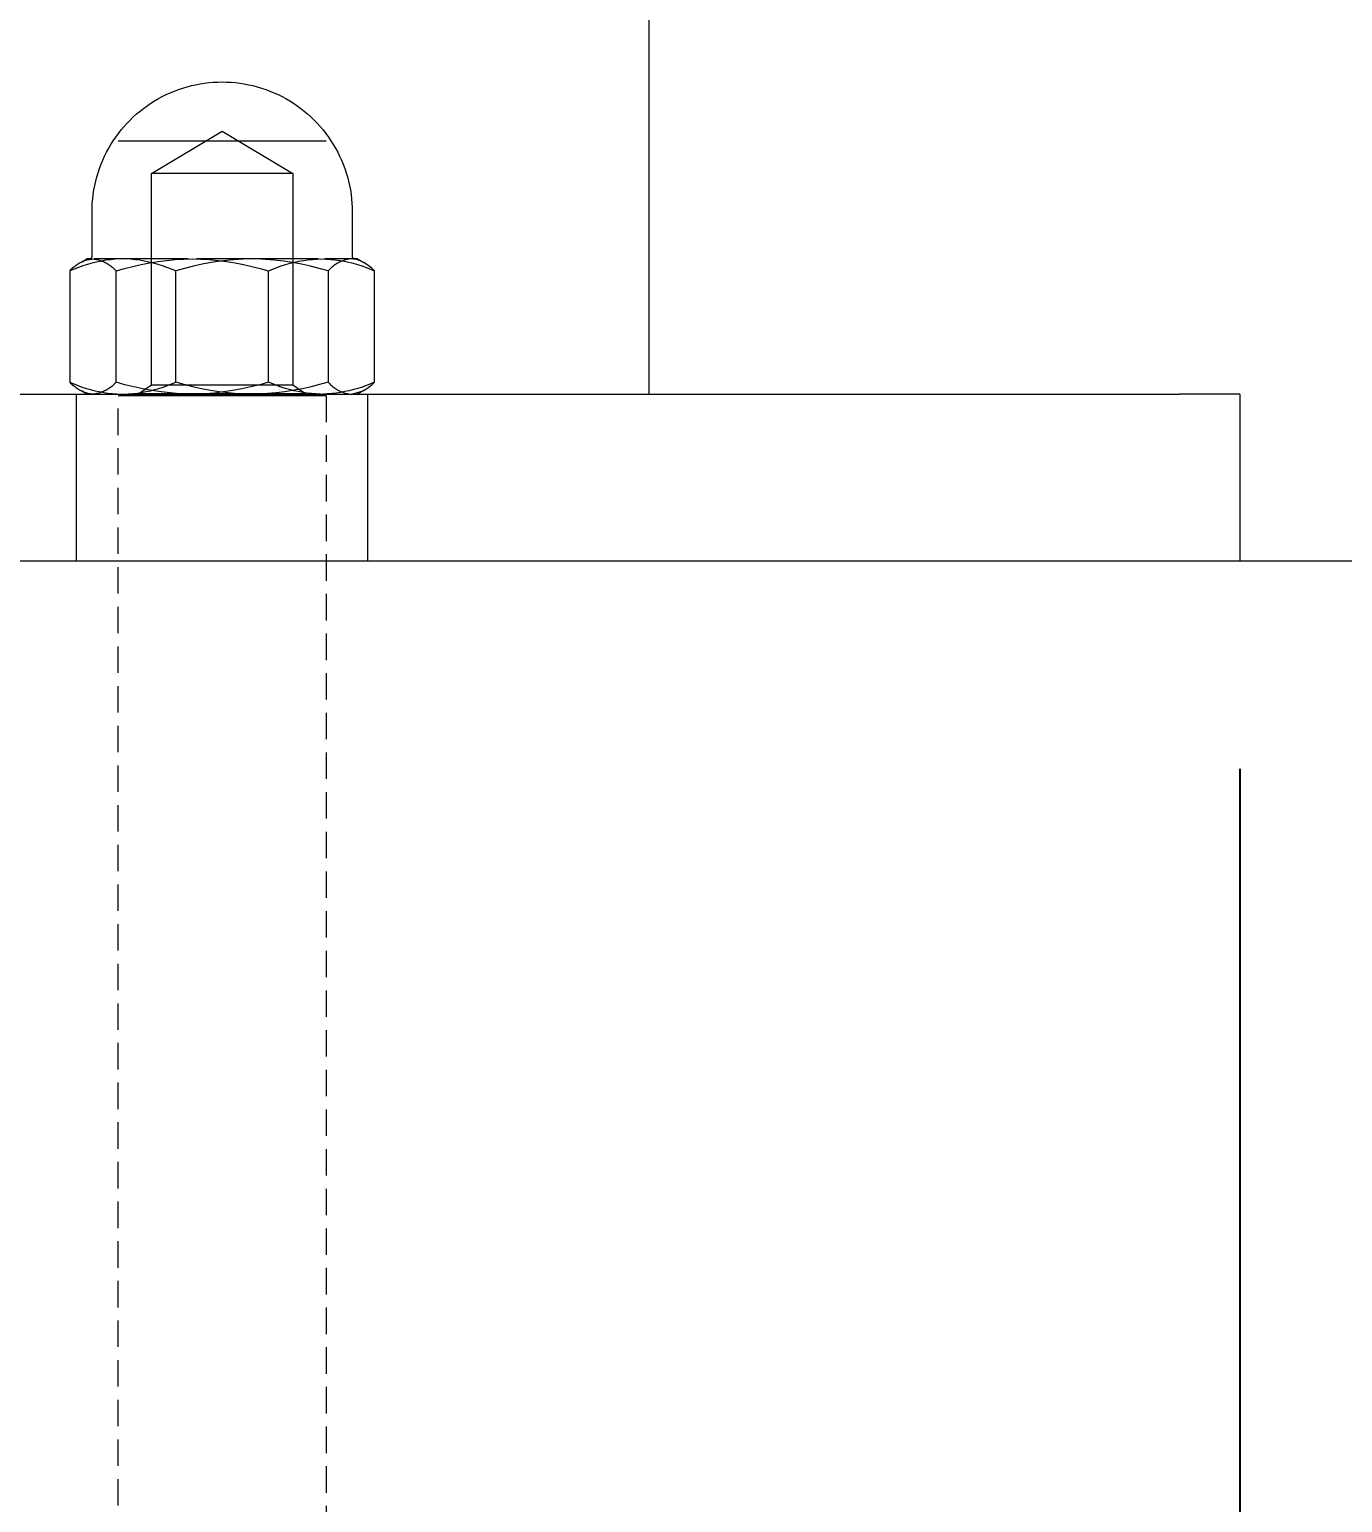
# Model space of a CAD drawing. Header units: millimetres. Extents: x -111 to 4919, y -143 to 3304.
# Drawn here: x 2048.2 to 2111.3, y 2727.3 to 2798.1 of the extents above; entities that cross this region are included whole.
import ezdxf

# ---------------------------------------------------------------- set-up
doc = ezdxf.new("R2010")
doc.units = ezdxf.units.MM
doc.linetypes.add('HIDDEN', pattern=[1.905, 1.27, -0.635])
for name, color, linetype, lineweight in [('ZANO_R', 7, 'Continuous', 0), ('ZANO_R_przerywana', 7, 'HIDDEN', 0), ('ZANO_W', 1, 'Continuous', 0)]:
    doc.layers.add(name, color=color, linetype=linetype, lineweight=lineweight)
doc.styles.add('Arial', font='arial.ttf')
doc.styles.get("Standard").update_dxf_attribs({"font": 'ARIALUNI.TTF'})
doc.dimstyles.new('pl i ang', dxfattribs={"dimtxt": 50, "dimasz": 50, "dimexe": 1.25, "dimexo": 0.625, "dimgap": 10, "dimtad": 1, "dimtoh": 1, "dimtxsty": 'Standard', "dimcen": 2.5, "dimclrd": 1, "dimclre": 1, "dimclrt": 1, "dimadec": 0, "dimazin": 0, "dimtfac": 1, "dimtmove": 0, "dimatfit": 3, "dimfxl": 1, "dimarcsym": 1})

# ---------------------------------------------------------------- blocks, each defined once
blk = doc.blocks.new('*D397')
at = {"layer": 'ZANO_W', "color": 1, "lineweight": -2}
for p, q in [((100.771, 2762.589), (100.771, 2594.86)), ((2106.327, 2762.589), (2106.327, 2594.86)), ((140.771, 2604.86), (2066.327, 2604.86))]:
    blk.add_line(p, q, dxfattribs=at)
at = {"layer": 'ZANO_W', "color": 1}
for points in [[(140.771, 2611.527), (140.771, 2598.193), (100.771, 2604.86)], [(2066.327, 2598.193), (2066.327, 2611.527), (2106.327, 2604.86)]]:
    blk.add_solid(points, dxfattribs=at)
at = {"layer": 'ZANO_W', "color": 1, "insert": (1103.549, 2635.283), "char_height": 40, "attachment_point": 5, "style": 'Arial'}
blk.add_mtext('2006', dxfattribs=at)

msp = doc.modelspace()

# ---------------------------------------------------------------- linework, layer by layer
at = {"layer": 'ZANO_R'}
for p, q in [((2077.942, 2780.589), (2077.942, 3174.589)), ((2056.374, 2795.498), (2056.585, 2795.531)), ((2056.585, 2795.531), (2056.797, 2795.556)), ((2056.797, 2795.556), (2057.01, 2795.574)), ((2057.01, 2795.574), (2057.223, 2795.585)), ((2057.223, 2795.585), (2057.436, 2795.589)), ((2057.436, 2795.589), (2057.65, 2795.585)), ((2057.65, 2795.585), (2057.863, 2795.574)), ((2057.863, 2795.574), (2058.076, 2795.556)), ((2058.076, 2795.556), (2058.287, 2795.531)), ((2058.287, 2795.531), (2058.498, 2795.498)), ((2054.373, 2794.787), (2054.561, 2794.888)), ((2054.561, 2794.888), (2054.752, 2794.983)), ((2054.752, 2794.983), (2054.946, 2795.072)), ((2054.946, 2795.072), (2055.144, 2795.153)), ((2055.144, 2795.153), (2055.343, 2795.228)), ((2055.343, 2795.228), (2055.546, 2795.296)), ((2055.546, 2795.296), (2055.75, 2795.357)), ((2055.75, 2795.357), (2055.957, 2795.411)), ((2055.957, 2795.411), (2056.165, 2795.458)), ((2056.165, 2795.458), (2056.374, 2795.498)), ((2058.498, 2795.498), (2058.708, 2795.458)), ((2058.708, 2795.458), (2058.916, 2795.411)), ((2058.916, 2795.411), (2059.123, 2795.357)), ((2059.123, 2795.357), (2059.327, 2795.296)), ((2059.327, 2795.296), (2059.529, 2795.228)), ((2059.529, 2795.228), (2059.729, 2795.153)), ((2059.729, 2795.153), (2059.926, 2795.072)), ((2059.926, 2795.072), (2060.121, 2794.983)), ((2060.121, 2794.983), (2060.312, 2794.888)), ((2060.312, 2794.888), (2060.5, 2794.787)), ((2053.329, 2794.05), (2053.492, 2794.187)), ((2053.492, 2794.187), (2053.66, 2794.319)), ((2053.66, 2794.319), (2053.832, 2794.445)), ((2053.832, 2794.445), (2054.009, 2794.565)), ((2054.009, 2794.565), (2054.189, 2794.679)), ((2054.189, 2794.679), (2054.373, 2794.787)), ((2060.5, 2794.787), (2060.684, 2794.679)), ((2060.684, 2794.679), (2060.864, 2794.565)), ((2060.864, 2794.565), (2061.041, 2794.445)), ((2061.041, 2794.445), (2061.213, 2794.319)), ((2061.213, 2794.319), (2061.381, 2794.187)), ((2061.381, 2794.187), (2061.544, 2794.05)), ((2052.588, 2793.283), (2052.726, 2793.447)), ((2052.726, 2793.447), (2052.869, 2793.605)), ((2052.869, 2793.605), (2053.017, 2793.758)), ((2053.017, 2793.758), (2053.17, 2793.907)), ((2053.17, 2793.907), (2053.329, 2794.05)), ((2061.544, 2794.05), (2061.702, 2793.907)), ((2061.702, 2793.907), (2061.856, 2793.758)), ((2061.856, 2793.758), (2062.004, 2793.605)), ((2062.004, 2793.605), (2062.147, 2793.447)), ((2062.147, 2793.447), (2062.285, 2793.283)), ((2052.096, 2792.586), (2052.21, 2792.767)), ((2052.21, 2792.767), (2052.33, 2792.943)), ((2052.33, 2792.943), (2052.456, 2793.115)), ((2052.437, 2792.761), (2052.436, 2792.761)), ((2052.436, 2792.761), (2052.436, 2792.761)), ((2052.436, 2792.761), (2052.436, 2792.761)), ((2052.436, 2792.761), (2052.44, 2792.761)), ((2052.439, 2792.761), (2052.437, 2792.761)), ((2052.44, 2792.761), (2052.462, 2792.761)), ((2052.456, 2793.115), (2052.588, 2793.283)), ((2052.462, 2792.761), (2052.573, 2792.761)), ((2052.573, 2792.761), (2053.042, 2792.761)), ((2053.042, 2792.761), (2054.681, 2792.761)), ((2054.038, 2791.19), (2057.436, 2793.232)), ((2054.681, 2792.761), (2062.434, 2792.761)), ((2057.436, 2793.232), (2060.834, 2791.19)), ((2062.285, 2793.283), (2062.416, 2793.115)), ((2062.416, 2793.115), (2062.542, 2792.943)), ((2062.542, 2792.943), (2062.663, 2792.767)), ((2062.663, 2792.767), (2062.776, 2792.586)), ((2051.704, 2791.829), (2051.792, 2792.023)), ((2051.792, 2792.023), (2051.887, 2792.214)), ((2051.887, 2792.214), (2051.988, 2792.402)), ((2051.988, 2792.402), (2052.096, 2792.586)), ((2062.776, 2792.586), (2062.884, 2792.402)), ((2062.884, 2792.402), (2062.986, 2792.214)), ((2062.986, 2792.214), (2063.081, 2792.023)), ((2063.081, 2792.023), (2063.169, 2791.829)), ((2051.479, 2791.23), (2051.547, 2791.432)), ((2051.547, 2791.432), (2051.622, 2791.632)), ((2051.622, 2791.632), (2051.704, 2791.829)), ((2063.169, 2791.829), (2063.251, 2791.632)), ((2063.251, 2791.632), (2063.325, 2791.432)), ((2063.325, 2791.432), (2063.394, 2791.23)), ((2051.277, 2790.401), (2051.317, 2790.611)), ((2051.317, 2790.611), (2051.364, 2790.819)), ((2051.364, 2790.819), (2051.418, 2791.025)), ((2051.418, 2791.025), (2051.479, 2791.23)), ((2056.688, 2791.189), (2054.036, 2791.189)), ((2054.036, 2781.035), (2054.036, 2791.189)), ((2060.836, 2791.189), (2056.688, 2791.189)), ((2060.836, 2791.189), (2060.836, 2781.035)), ((2060.836, 2791.189), (2060.836, 2791.189)), ((2063.394, 2791.23), (2063.455, 2791.025)), ((2063.455, 2791.025), (2063.509, 2790.819)), ((2063.509, 2790.819), (2063.556, 2790.611)), ((2063.556, 2790.611), (2063.595, 2790.401)), ((2051.201, 2789.766), (2051.219, 2789.978)), ((2051.219, 2789.978), (2051.245, 2790.19)), ((2051.245, 2790.19), (2051.277, 2790.401)), ((2063.595, 2790.401), (2063.628, 2790.19)), ((2063.628, 2790.19), (2063.654, 2789.978)), ((2063.654, 2789.978), (2063.672, 2789.766)), ((2051.186, 2789.339), (2051.19, 2789.552)), ((2051.186, 2787.209), (2051.186, 2789.339)), ((2051.19, 2789.552), (2051.201, 2789.766)), ((2063.672, 2789.766), (2063.683, 2789.552)), ((2063.683, 2789.552), (2063.686, 2789.339)), ((2063.686, 2789.339), (2063.686, 2787.209)), ((2050.666, 2786.933), (2050.936, 2787.089)), ((2050.901, 2787.024), (2050.955, 2787.039)), ((2051.172, 2787.089), (2050.937, 2787.089)), ((2050.955, 2787.039), (2051.009, 2787.053)), ((2051.009, 2787.053), (2051.064, 2787.065)), ((2051.064, 2787.065), (2051.119, 2787.075)), ((2051.078, 2787.091), (2051.083, 2787.091)), ((2051.083, 2787.091), (2051.087, 2787.092)), ((2051.087, 2787.092), (2051.091, 2787.093)), ((2051.091, 2787.093), (2051.095, 2787.093)), ((2051.095, 2787.093), (2051.099, 2787.094)), ((2051.099, 2787.094), (2051.103, 2787.096)), ((2051.103, 2787.096), (2051.106, 2787.097)), ((2051.106, 2787.097), (2051.11, 2787.098)), ((2051.11, 2787.098), (2051.114, 2787.1)), ((2051.114, 2787.1), (2051.118, 2787.101)), ((2051.118, 2787.101), (2051.121, 2787.103)), ((2051.119, 2787.075), (2051.174, 2787.083)), ((2051.121, 2787.103), (2051.125, 2787.105)), ((2051.125, 2787.105), (2051.129, 2787.107)), ((2051.129, 2787.107), (2051.132, 2787.109)), ((2051.132, 2787.109), (2051.136, 2787.111)), ((2051.136, 2787.111), (2051.139, 2787.114)), ((2051.139, 2787.114), (2051.142, 2787.116)), ((2051.142, 2787.116), (2051.145, 2787.119)), ((2051.145, 2787.119), (2051.148, 2787.122)), ((2051.148, 2787.122), (2051.151, 2787.124)), ((2051.151, 2787.124), (2051.154, 2787.127)), ((2051.154, 2787.127), (2051.157, 2787.13)), ((2051.157, 2787.13), (2051.16, 2787.133)), ((2051.16, 2787.133), (2051.162, 2787.137)), ((2051.162, 2787.137), (2051.165, 2787.14)), ((2051.165, 2787.14), (2051.167, 2787.143)), ((2051.167, 2787.143), (2051.169, 2787.147)), ((2051.169, 2787.147), (2051.171, 2787.15)), ((2051.171, 2787.15), (2051.173, 2787.154)), ((2051.173, 2787.154), (2051.175, 2787.158)), ((2051.174, 2787.083), (2051.23, 2787.089)), ((2051.175, 2787.158), (2051.177, 2787.161)), ((2051.177, 2787.161), (2051.178, 2787.165)), ((2051.178, 2787.165), (2051.18, 2787.169)), ((2051.18, 2787.169), (2051.181, 2787.173)), ((2051.181, 2787.173), (2051.182, 2787.177)), ((2051.182, 2787.177), (2051.183, 2787.181)), ((2051.183, 2787.181), (2051.184, 2787.185)), ((2051.184, 2787.185), (2051.185, 2787.189)), ((2051.185, 2787.193), (2051.186, 2787.197)), ((2051.185, 2787.189), (2051.185, 2787.193)), ((2051.186, 2787.205), (2051.186, 2787.209)), ((2051.186, 2787.201), (2051.186, 2787.205)), ((2051.186, 2787.197), (2051.186, 2787.201)), ((2051.23, 2787.089), (2051.286, 2787.083)), ((2051.286, 2787.083), (2051.341, 2787.075)), ((2055.808, 2787.089), (2051.294, 2787.089)), ((2051.341, 2787.075), (2051.396, 2787.065)), ((2051.396, 2787.065), (2051.451, 2787.053)), ((2051.451, 2787.053), (2051.505, 2787.039)), ((2051.505, 2787.039), (2051.559, 2787.024)), ((2052.073, 2787.051), (2051.848, 2787.021)), ((2052.298, 2787.073), (2052.073, 2787.051)), ((2052.524, 2787.087), (2052.298, 2787.073)), ((2053.027, 2787.073), (2052.801, 2787.087)), ((2053.252, 2787.05), (2053.027, 2787.073)), ((2053.476, 2787.021), (2053.252, 2787.05)), ((2054.769, 2787.014), (2055.18, 2787.053)), ((2055.18, 2787.053), (2055.593, 2787.078)), ((2055.593, 2787.078), (2056.006, 2787.089)), ((2056.006, 2787.089), (2056.419, 2787.078)), ((2062.072, 2787.089), (2056.206, 2787.089)), ((2056.419, 2787.078), (2056.832, 2787.053)), ((2056.832, 2787.053), (2057.243, 2787.015)), ((2057.789, 2787.031), (2057.352, 2786.981)), ((2058.228, 2787.067), (2057.789, 2787.031)), ((2058.667, 2787.087), (2058.228, 2787.067)), ((2059.505, 2787.067), (2059.065, 2787.087)), ((2059.943, 2787.031), (2059.505, 2787.067)), ((2060.381, 2786.981), (2059.943, 2787.031)), ((2061.34, 2787.012), (2061.557, 2787.042)), ((2061.557, 2787.042), (2061.775, 2787.065)), ((2061.775, 2787.065), (2061.993, 2787.081)), ((2061.993, 2787.081), (2062.212, 2787.089)), ((2062.212, 2787.089), (2062.431, 2787.081)), ((2063.53, 2787.089), (2062.348, 2787.089)), ((2062.431, 2787.081), (2062.65, 2787.065)), ((2062.65, 2787.065), (2062.868, 2787.042)), ((2062.868, 2787.042), (2063.085, 2787.012)), ((2063.352, 2787.036), (2063.296, 2787.019)), ((2063.408, 2787.052), (2063.352, 2787.036)), ((2063.465, 2787.065), (2063.408, 2787.052)), ((2063.522, 2787.077), (2063.465, 2787.065)), ((2063.579, 2787.087), (2063.522, 2787.077)), ((2063.841, 2787.089), (2063.53, 2787.089)), ((2063.686, 2787.209), (2063.686, 2787.205)), ((2063.686, 2787.205), (2063.687, 2787.201)), ((2063.687, 2787.201), (2063.687, 2787.197)), ((2063.687, 2787.197), (2063.687, 2787.193)), ((2063.687, 2787.193), (2063.688, 2787.189)), ((2063.688, 2787.189), (2063.689, 2787.185)), ((2063.689, 2787.185), (2063.69, 2787.181)), ((2063.69, 2787.181), (2063.691, 2787.177)), ((2063.691, 2787.177), (2063.692, 2787.173)), ((2063.692, 2787.173), (2063.693, 2787.169)), ((2063.693, 2787.169), (2063.694, 2787.166)), ((2063.694, 2787.166), (2063.696, 2787.162)), ((2063.696, 2787.162), (2063.698, 2787.158)), ((2063.698, 2787.158), (2063.699, 2787.154)), ((2063.699, 2787.154), (2063.701, 2787.151)), ((2063.701, 2787.151), (2063.703, 2787.147)), ((2063.703, 2787.147), (2063.705, 2787.144)), ((2063.705, 2787.144), (2063.708, 2787.141)), ((2063.747, 2787.083), (2063.706, 2787.087)), ((2063.708, 2787.141), (2063.71, 2787.137)), ((2063.71, 2787.137), (2063.713, 2787.134)), ((2063.713, 2787.134), (2063.715, 2787.131)), ((2063.715, 2787.131), (2063.718, 2787.128)), ((2063.718, 2787.128), (2063.721, 2787.125)), ((2063.721, 2787.125), (2063.724, 2787.122)), ((2063.724, 2787.122), (2063.727, 2787.12)), ((2063.727, 2787.12), (2063.73, 2787.117)), ((2063.73, 2787.117), (2063.733, 2787.114)), ((2063.733, 2787.114), (2063.736, 2787.112)), ((2063.736, 2787.112), (2063.739, 2787.11)), ((2063.739, 2787.11), (2063.743, 2787.108)), ((2063.743, 2787.108), (2063.746, 2787.106)), ((2063.746, 2787.106), (2063.75, 2787.104)), ((2063.787, 2787.078), (2063.747, 2787.083)), ((2063.75, 2787.104), (2063.754, 2787.102)), ((2063.754, 2787.102), (2063.757, 2787.1)), ((2063.757, 2787.1), (2063.761, 2787.099)), ((2063.761, 2787.099), (2063.765, 2787.097)), ((2063.765, 2787.097), (2063.769, 2787.096)), ((2063.769, 2787.096), (2063.772, 2787.095)), ((2063.772, 2787.095), (2063.776, 2787.094)), ((2063.776, 2787.094), (2063.78, 2787.093)), ((2063.78, 2787.093), (2063.784, 2787.092)), ((2063.784, 2787.092), (2063.788, 2787.091)), ((2063.827, 2787.071), (2063.787, 2787.078)), ((2063.788, 2787.091), (2063.792, 2787.091)), ((2063.792, 2787.091), (2063.796, 2787.091)), ((2063.867, 2787.063), (2063.827, 2787.071)), ((2063.916, 2787.089), (2063.841, 2787.089)), ((2063.906, 2787.054), (2063.867, 2787.063)), ((2063.945, 2787.043), (2063.906, 2787.054)), ((2063.933, 2787.089), (2063.916, 2787.089)), ((2063.936, 2787.089), (2063.933, 2787.089)), ((2063.936, 2787.089), (2063.936, 2787.089)), ((2063.936, 2787.089), (2063.936, 2787.089)), ((2063.936, 2787.089), (2063.936, 2787.089)), ((2063.936, 2787.089), (2063.936, 2787.089)), ((2063.936, 2787.089), (2064.244, 2786.911)), ((2063.984, 2787.031), (2063.945, 2787.043)), ((2064.022, 2787.018), (2063.984, 2787.031)), ((2050.323, 2786.598), (2050.115, 2786.508)), ((2050.115, 2786.508), (2050.152, 2786.55)), ((2050.115, 2786.508), (2050.115, 2781.17)), ((2050.152, 2786.55), (2050.19, 2786.591)), ((2050.19, 2786.591), (2050.23, 2786.631)), ((2050.23, 2786.631), (2050.271, 2786.669)), ((2050.271, 2786.669), (2050.314, 2786.705)), ((2050.314, 2786.705), (2050.357, 2786.741)), ((2050.534, 2786.681), (2050.323, 2786.598)), ((2050.357, 2786.741), (2050.402, 2786.775)), ((2050.402, 2786.775), (2050.448, 2786.807)), ((2050.448, 2786.807), (2050.494, 2786.838)), ((2050.494, 2786.838), (2050.542, 2786.867)), ((2050.747, 2786.757), (2050.534, 2786.681)), ((2050.542, 2786.867), (2050.591, 2786.894)), ((2050.591, 2786.894), (2050.641, 2786.92)), ((2050.641, 2786.92), (2050.691, 2786.944)), ((2050.691, 2786.944), (2050.743, 2786.967)), ((2050.743, 2786.967), (2050.795, 2786.988)), ((2050.964, 2786.825), (2050.747, 2786.757)), ((2050.795, 2786.988), (2050.847, 2787.007)), ((2050.847, 2787.007), (2050.901, 2787.024)), ((2051.182, 2786.885), (2050.964, 2786.825)), ((2051.402, 2786.938), (2051.182, 2786.885)), ((2051.625, 2786.983), (2051.402, 2786.938)), ((2051.559, 2787.024), (2051.613, 2787.006)), ((2051.613, 2787.006), (2051.665, 2786.987)), ((2051.848, 2787.021), (2051.625, 2786.983)), ((2051.665, 2786.987), (2051.717, 2786.967)), ((2051.717, 2786.967), (2051.769, 2786.944)), ((2051.769, 2786.944), (2051.819, 2786.92)), ((2051.819, 2786.92), (2051.869, 2786.894)), ((2051.869, 2786.894), (2051.918, 2786.867)), ((2051.918, 2786.867), (2051.966, 2786.837)), ((2051.966, 2786.837), (2052.012, 2786.807)), ((2052.012, 2786.807), (2052.058, 2786.774)), ((2052.058, 2786.774), (2052.103, 2786.741)), ((2052.103, 2786.741), (2052.146, 2786.705)), ((2052.146, 2786.705), (2052.189, 2786.669)), ((2052.189, 2786.669), (2052.23, 2786.631)), ((2052.23, 2786.631), (2052.27, 2786.591)), ((2052.27, 2786.591), (2052.308, 2786.55)), ((2052.308, 2786.55), (2052.345, 2786.508)), ((2052.345, 2786.508), (2052.742, 2786.625)), ((2052.345, 2781.17), (2052.345, 2786.508)), ((2052.742, 2786.625), (2053.142, 2786.729)), ((2053.142, 2786.729), (2053.545, 2786.82)), ((2053.699, 2786.983), (2053.476, 2787.021)), ((2053.545, 2786.82), (2053.951, 2786.898)), ((2053.921, 2786.938), (2053.699, 2786.983)), ((2054.141, 2786.885), (2053.921, 2786.938)), ((2053.951, 2786.898), (2054.359, 2786.963)), ((2054.359, 2786.824), (2054.141, 2786.885)), ((2054.359, 2786.963), (2054.769, 2787.014)), ((2054.574, 2786.756), (2054.359, 2786.824)), ((2054.788, 2786.681), (2054.574, 2786.756)), ((2054.998, 2786.598), (2054.788, 2786.681)), ((2055.206, 2786.508), (2054.998, 2786.598)), ((2055.628, 2786.632), (2055.206, 2786.508)), ((2055.206, 2781.17), (2055.206, 2786.508)), ((2056.054, 2786.741), (2055.628, 2786.632)), ((2056.484, 2786.836), (2056.054, 2786.741)), ((2056.917, 2786.916), (2056.484, 2786.836)), ((2057.352, 2786.981), (2056.917, 2786.916)), ((2057.243, 2787.015), (2057.653, 2786.963)), ((2057.653, 2786.963), (2058.061, 2786.898)), ((2058.061, 2786.898), (2058.467, 2786.82)), ((2058.467, 2786.82), (2058.87, 2786.729)), ((2058.87, 2786.729), (2059.27, 2786.625)), ((2059.27, 2786.625), (2059.667, 2786.508)), ((2059.667, 2786.508), (2059.868, 2786.596)), ((2059.667, 2781.17), (2059.667, 2786.508)), ((2059.868, 2786.596), (2060.071, 2786.677)), ((2060.071, 2786.677), (2060.278, 2786.75)), ((2060.278, 2786.75), (2060.486, 2786.817)), ((2060.816, 2786.916), (2060.381, 2786.981)), ((2060.486, 2786.817), (2060.697, 2786.877)), ((2060.697, 2786.877), (2060.91, 2786.929)), ((2061.249, 2786.836), (2060.816, 2786.916)), ((2060.91, 2786.929), (2061.124, 2786.974)), ((2061.124, 2786.974), (2061.34, 2787.012)), ((2061.679, 2786.741), (2061.249, 2786.836)), ((2062.105, 2786.632), (2061.679, 2786.741)), ((2062.527, 2786.508), (2062.105, 2786.632)), ((2062.567, 2786.552), (2062.527, 2786.508)), ((2062.527, 2786.508), (2062.527, 2781.17)), ((2062.607, 2786.594), (2062.567, 2786.552)), ((2062.649, 2786.634), (2062.607, 2786.594)), ((2062.692, 2786.674), (2062.649, 2786.634)), ((2062.737, 2786.711), (2062.692, 2786.674)), ((2062.782, 2786.747), (2062.737, 2786.711)), ((2062.829, 2786.782), (2062.782, 2786.747)), ((2062.877, 2786.815), (2062.829, 2786.782)), ((2062.927, 2786.847), (2062.877, 2786.815)), ((2062.977, 2786.877), (2062.927, 2786.847)), ((2063.028, 2786.905), (2062.977, 2786.877)), ((2063.08, 2786.931), (2063.028, 2786.905)), ((2063.133, 2786.956), (2063.08, 2786.931)), ((2063.085, 2787.012), (2063.3, 2786.974)), ((2063.186, 2786.979), (2063.133, 2786.956)), ((2063.241, 2787), (2063.186, 2786.979)), ((2063.296, 2787.019), (2063.241, 2787)), ((2063.3, 2786.974), (2063.515, 2786.929)), ((2063.515, 2786.929), (2063.728, 2786.877)), ((2063.728, 2786.877), (2063.938, 2786.817)), ((2063.938, 2786.817), (2064.147, 2786.75)), ((2064.06, 2787.003), (2064.022, 2787.018)), ((2064.098, 2786.987), (2064.06, 2787.003)), ((2064.134, 2786.97), (2064.098, 2786.987)), ((2064.17, 2786.952), (2064.134, 2786.97)), ((2064.147, 2786.75), (2064.353, 2786.677)), ((2064.206, 2786.933), (2064.17, 2786.952)), ((2064.313, 2786.868), (2064.244, 2786.911)), ((2064.381, 2786.823), (2064.313, 2786.868)), ((2064.353, 2786.677), (2064.557, 2786.596)), ((2064.448, 2786.775), (2064.381, 2786.823)), ((2064.513, 2786.726), (2064.448, 2786.775)), ((2064.577, 2786.674), (2064.513, 2786.726)), ((2064.557, 2786.596), (2064.758, 2786.508)), ((2064.639, 2786.621), (2064.577, 2786.674)), ((2064.699, 2786.566), (2064.639, 2786.621)), ((2064.758, 2786.508), (2064.699, 2786.566)), ((2064.758, 2781.17), (2064.758, 2786.508)), ((2050.115, 2781.17), (2050.311, 2781.084)), ((2050.152, 2781.128), (2050.115, 2781.17)), ((2050.19, 2781.087), (2050.152, 2781.128)), ((2050.23, 2781.047), (2050.19, 2781.087)), ((2050.271, 2781.009), (2050.23, 2781.047)), ((2050.314, 2780.973), (2050.271, 2781.009)), ((2050.311, 2781.084), (2050.51, 2781.005)), ((2050.357, 2780.937), (2050.314, 2780.973)), ((2050.402, 2780.904), (2050.357, 2780.937)), ((2050.448, 2780.871), (2050.402, 2780.904)), ((2050.494, 2780.841), (2050.448, 2780.871)), ((2050.542, 2780.811), (2050.494, 2780.841)), ((2050.51, 2781.005), (2050.711, 2780.933)), ((2050.591, 2780.784), (2050.542, 2780.811)), ((2050.641, 2780.758), (2050.591, 2780.784)), ((2050.691, 2780.734), (2050.641, 2780.758)), ((2050.936, 2780.589), (2050.666, 2780.745)), ((2050.743, 2780.711), (2050.691, 2780.734)), ((2050.711, 2780.933), (2050.914, 2780.867)), ((2050.795, 2780.691), (2050.743, 2780.711)), ((2050.847, 2780.672), (2050.795, 2780.691)), ((2050.901, 2780.654), (2050.847, 2780.672)), ((2050.914, 2780.867), (2051.12, 2780.809)), ((2051.12, 2780.809), (2051.328, 2780.757)), ((2051.328, 2780.757), (2051.537, 2780.711)), ((2051.577, 2780.66), (2051.521, 2780.643)), ((2051.537, 2780.711), (2051.747, 2780.673)), ((2051.632, 2780.678), (2051.577, 2780.66)), ((2051.687, 2780.699), (2051.632, 2780.678)), ((2051.741, 2780.722), (2051.687, 2780.699)), ((2051.794, 2780.746), (2051.741, 2780.722)), ((2051.747, 2780.673), (2051.958, 2780.642)), ((2051.846, 2780.772), (2051.794, 2780.746)), ((2051.897, 2780.8), (2051.846, 2780.772)), ((2051.948, 2780.83), (2051.897, 2780.8)), ((2051.997, 2780.861), (2051.948, 2780.83)), ((2052.045, 2780.894), (2051.997, 2780.861)), ((2052.092, 2780.929), (2052.045, 2780.894)), ((2052.137, 2780.965), (2052.092, 2780.929)), ((2052.182, 2781.003), (2052.137, 2780.965)), ((2052.225, 2781.043), (2052.182, 2781.003)), ((2052.266, 2781.084), (2052.225, 2781.043)), ((2052.307, 2781.126), (2052.266, 2781.084)), ((2052.345, 2781.17), (2052.307, 2781.126)), ((2052.77, 2781.045), (2052.345, 2781.17)), ((2053.199, 2780.936), (2052.77, 2781.045)), ((2053.631, 2780.841), (2053.199, 2780.936)), ((2053.354, 2780.641), (2053.567, 2780.672)), ((2053.438, 2780.616), (2054.036, 2781.035)), ((2053.567, 2780.672), (2053.778, 2780.71)), ((2054.066, 2780.761), (2053.631, 2780.841)), ((2053.778, 2780.71), (2053.988, 2780.755)), ((2053.988, 2780.755), (2054.196, 2780.807)), ((2054.036, 2781.035), (2056.688, 2781.035)), ((2054.504, 2780.696), (2054.066, 2780.761)), ((2054.196, 2780.807), (2054.403, 2780.866)), ((2054.403, 2780.866), (2054.607, 2780.932)), ((2054.944, 2780.646), (2054.504, 2780.696)), ((2054.607, 2780.932), (2054.809, 2781.005)), ((2054.809, 2781.005), (2055.009, 2781.084)), ((2055.009, 2781.084), (2055.206, 2781.17)), ((2055.618, 2781.05), (2055.206, 2781.17)), ((2056.034, 2780.944), (2055.618, 2781.05)), ((2056.453, 2780.851), (2056.034, 2780.944)), ((2056.875, 2780.771), (2056.453, 2780.851)), ((2056.688, 2781.035), (2060.836, 2781.035)), ((2057.299, 2780.705), (2056.875, 2780.771)), ((2057.504, 2780.695), (2057.063, 2780.645)), ((2057.725, 2780.652), (2057.299, 2780.705)), ((2057.942, 2780.76), (2057.504, 2780.695)), ((2058.379, 2780.84), (2057.942, 2780.76)), ((2058.812, 2780.935), (2058.379, 2780.84)), ((2059.241, 2781.045), (2058.812, 2780.935)), ((2059.667, 2781.17), (2059.241, 2781.045)), ((2059.864, 2781.084), (2059.667, 2781.17)), ((2060.063, 2781.005), (2059.864, 2781.084)), ((2060.454, 2780.707), (2060.032, 2780.654)), ((2060.266, 2780.932), (2060.063, 2781.005)), ((2060.47, 2780.866), (2060.266, 2780.932)), ((2060.874, 2780.774), (2060.454, 2780.707)), ((2060.676, 2780.807), (2060.47, 2780.866)), ((2060.885, 2780.755), (2060.676, 2780.807)), ((2060.836, 2781.035), (2061.434, 2780.616)), ((2061.292, 2780.853), (2060.874, 2780.774)), ((2061.095, 2780.71), (2060.885, 2780.755)), ((2061.306, 2780.672), (2061.095, 2780.71)), ((2061.707, 2780.946), (2061.292, 2780.853)), ((2061.519, 2780.641), (2061.306, 2780.672)), ((2062.119, 2781.051), (2061.707, 2780.946)), ((2062.527, 2781.17), (2062.119, 2781.051)), ((2062.527, 2781.17), (2062.566, 2781.126)), ((2062.566, 2781.126), (2062.606, 2781.084)), ((2062.606, 2781.084), (2062.648, 2781.043)), ((2062.648, 2781.043), (2062.691, 2781.003)), ((2062.691, 2781.003), (2062.735, 2780.965)), ((2062.735, 2780.965), (2062.781, 2780.929)), ((2062.781, 2780.929), (2062.828, 2780.894)), ((2062.828, 2780.894), (2062.876, 2780.861)), ((2062.876, 2780.861), (2062.925, 2780.83)), ((2063.126, 2780.673), (2062.914, 2780.642)), ((2062.925, 2780.83), (2062.975, 2780.8)), ((2062.975, 2780.8), (2063.027, 2780.772)), ((2063.027, 2780.772), (2063.079, 2780.746)), ((2063.079, 2780.746), (2063.132, 2780.722)), ((2063.336, 2780.711), (2063.126, 2780.673)), ((2063.132, 2780.722), (2063.186, 2780.699)), ((2063.186, 2780.699), (2063.24, 2780.678)), ((2063.24, 2780.678), (2063.296, 2780.66)), ((2063.296, 2780.66), (2063.351, 2780.643)), ((2063.545, 2780.757), (2063.336, 2780.711)), ((2063.753, 2780.809), (2063.545, 2780.757)), ((2063.643, 2780.589), (2064.207, 2780.746)), ((2063.958, 2780.867), (2063.753, 2780.809)), ((2064.244, 2780.767), (2063.936, 2780.589)), ((2064.162, 2780.933), (2063.958, 2780.867)), ((2064.363, 2781.005), (2064.162, 2780.933)), ((2064.244, 2780.767), (2064.313, 2780.81)), ((2064.313, 2780.81), (2064.381, 2780.855)), ((2064.562, 2781.084), (2064.363, 2781.005)), ((2064.381, 2780.855), (2064.448, 2780.903)), ((2064.448, 2780.903), (2064.513, 2780.952)), ((2064.513, 2780.952), (2064.577, 2781.004)), ((2064.758, 2781.17), (2064.562, 2781.084)), ((2064.577, 2781.004), (2064.639, 2781.057)), ((2064.639, 2781.057), (2064.699, 2781.112)), ((2064.699, 2781.112), (2064.758, 2781.17)), ((1799.342, 2780.589), (2103.398, 2780.589)), ((2050.436, 2772.589), (2050.436, 2780.589)), ((2050.955, 2780.639), (2050.901, 2780.654)), ((2051.009, 2780.625), (2050.955, 2780.639)), ((2051.064, 2780.613), (2051.009, 2780.625)), ((2051.119, 2780.603), (2051.064, 2780.613)), ((2051.174, 2780.595), (2051.119, 2780.603)), ((2051.23, 2780.589), (2051.174, 2780.595)), ((2051.293, 2780.596), (2051.235, 2780.589)), ((2051.351, 2780.605), (2051.293, 2780.596)), ((2051.408, 2780.616), (2051.351, 2780.605)), ((2051.465, 2780.628), (2051.408, 2780.616)), ((2051.521, 2780.643), (2051.465, 2780.628)), ((2051.958, 2780.642), (2052.171, 2780.617)), ((2052.171, 2780.617), (2052.384, 2780.6)), ((2052.384, 2780.6), (2052.598, 2780.589)), ((2054.681, 2780.517), (2052.437, 2780.517)), ((2052.712, 2780.589), (2052.927, 2780.599)), ((2052.927, 2780.599), (2053.141, 2780.616)), ((2053.141, 2780.616), (2053.354, 2780.641)), ((2053.436, 2780.589), (2053.436, 2780.614)), ((2053.437, 2780.614), (2055.3, 2780.614)), ((2062.435, 2780.517), (2054.681, 2780.517)), ((2055.385, 2780.61), (2054.944, 2780.646)), ((2055.307, 2780.614), (2056.556, 2780.614)), ((2055.827, 2780.591), (2055.385, 2780.61)), ((2056.621, 2780.61), (2056.178, 2780.59)), ((2056.556, 2780.614), (2061.436, 2780.614)), ((2057.063, 2780.645), (2056.621, 2780.61)), ((2058.152, 2780.613), (2057.725, 2780.652)), ((2058.416, 2780.599), (2058.168, 2780.612)), ((2058.664, 2780.591), (2058.416, 2780.599)), ((2059.309, 2780.598), (2059.045, 2780.591)), ((2059.573, 2780.612), (2059.309, 2780.598)), ((2060.032, 2780.654), (2059.609, 2780.615)), ((2061.436, 2780.615), (2061.436, 2780.614)), ((2061.436, 2780.614), (2061.436, 2780.589)), ((2061.732, 2780.616), (2061.519, 2780.641)), ((2061.946, 2780.599), (2061.732, 2780.616)), ((2062.161, 2780.589), (2061.946, 2780.599)), ((2062.489, 2780.6), (2062.275, 2780.589)), ((2062.702, 2780.617), (2062.489, 2780.6)), ((2062.914, 2780.642), (2062.702, 2780.617)), ((2063.351, 2780.643), (2063.408, 2780.628)), ((2063.408, 2780.628), (2063.465, 2780.616)), ((2063.465, 2780.616), (2063.522, 2780.605)), ((2063.522, 2780.605), (2063.58, 2780.596)), ((2063.58, 2780.596), (2063.638, 2780.589)), ((2064.436, 2772.589), (2064.436, 2780.589)), ((2106.327, 2780.589), (2103.398, 2780.589)), ((2106.327, 2780.589), (2106.327, 2772.589)), ((1792.271, 2772.589), (2216.535, 2772.589))]:
    msp.add_line(p, q, dxfattribs=at)
msp.add_lwpolyline([(-111.344, 2772.589), (4918.605, 2772.589)], dxfattribs=at)
at = {"layer": 'ZANO_R_przerywana'}
for p, q in [((2052.436, 2660.517), (2052.436, 2780.517)), ((2062.436, 2780.517), (2062.436, 2660.517))]:
    msp.add_line(p, q, dxfattribs=at)

# ---------------------------------------------------------------- dimensions: what is measured, and where the dimension line sits
at = {"layer": 'ZANO_W'}
dim = msp.add_linear_dim(base=(2106.327, 2604.86), p1=(100.771, 2772.589), p2=(2106.327, 2772.589), dimstyle='pl i ang', override={"dimtxt": 40, "dimasz": 40, "dimexe": 10, "dimexo": 10, "dimtoh": 0, "dimdec": 0, "dimtxsty": 'Arial', "dimtdec": 0, "dimtmove": 1}, dxfattribs=at)
dim.commit()
dim.dimension.update_dxf_attribs({"geometry": '*D397', "text_midpoint": (1103.549, 2635.283)})

doc.saveas('drawing.dxf')
